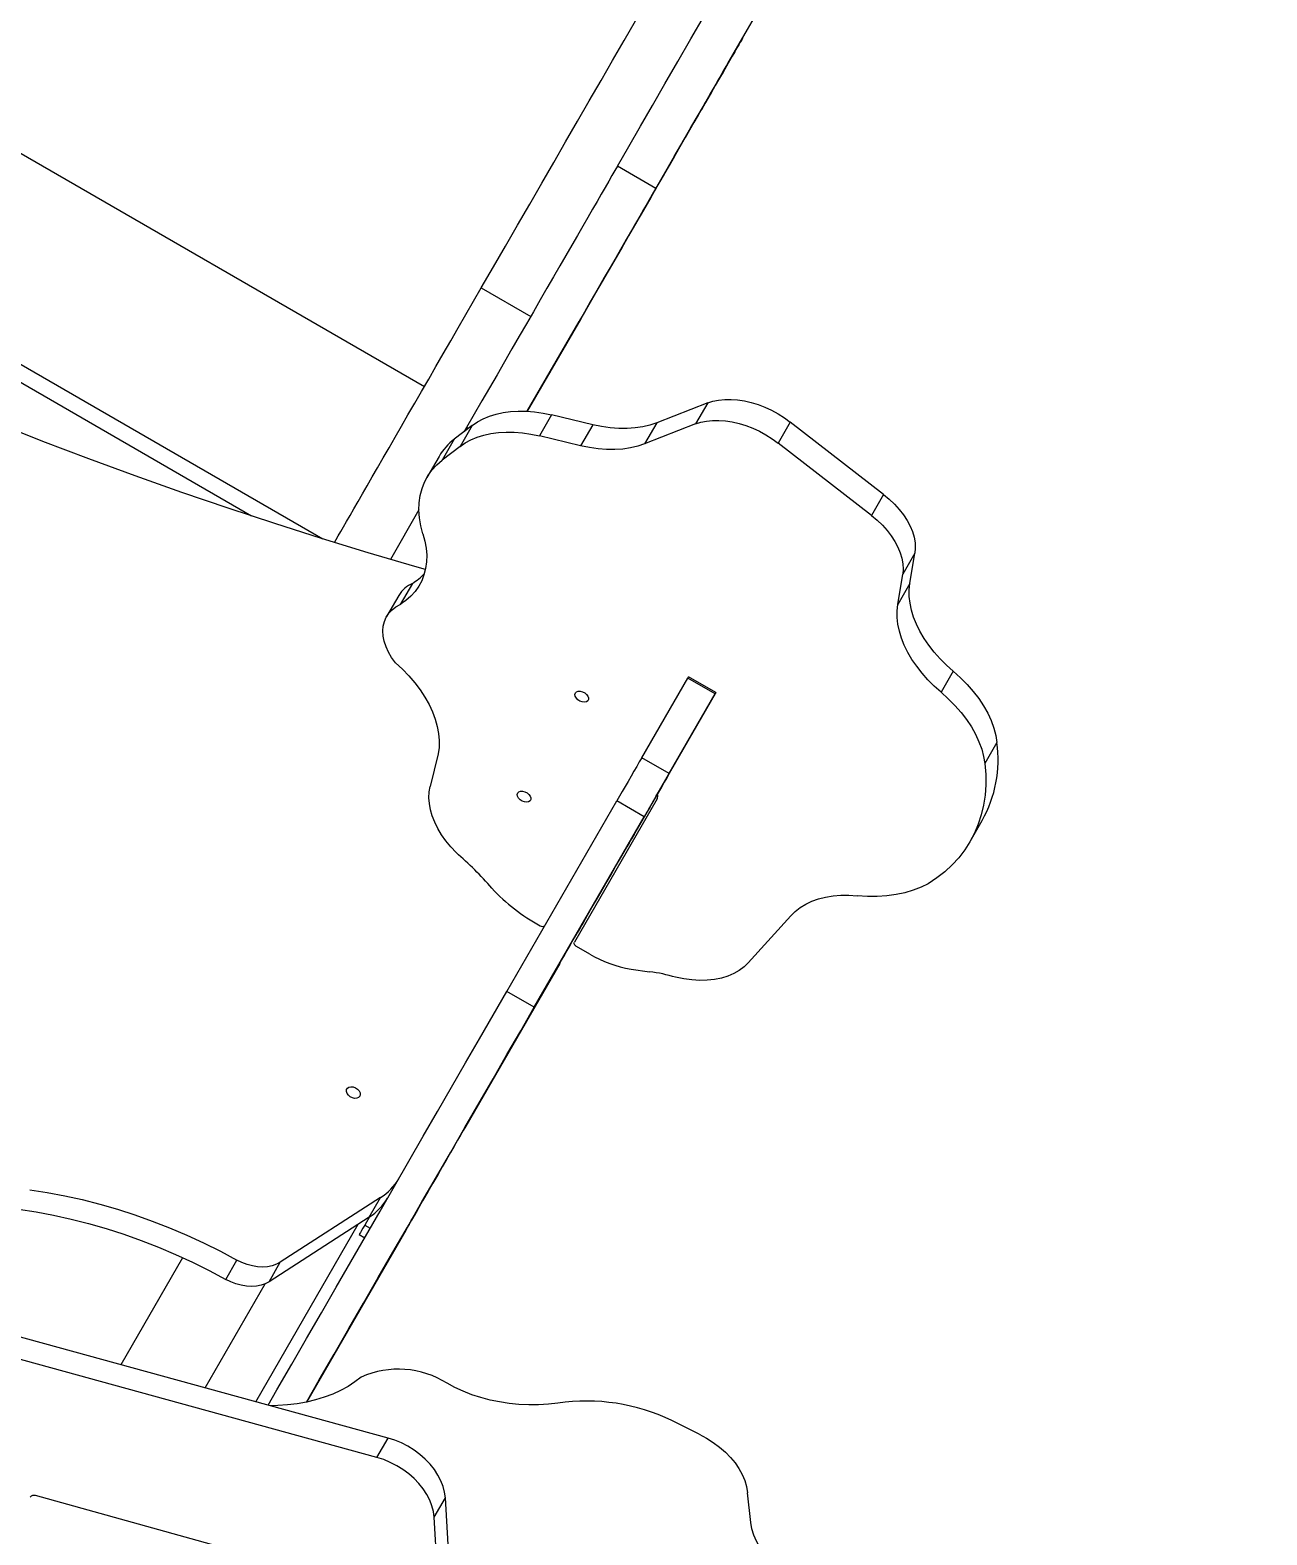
# Model space of a CAD drawing. Header units: millimetres. Extents: x -6006 to 5875, y -6399 to 6717.
# Drawn here: x 2758 to 3343, y 2098 to 2810 of the extents above; entities that cross this region are included whole.
import ezdxf

# ---------------------------------------------------------------- set-up
doc = ezdxf.new("R2010")
doc.units = ezdxf.units.MM
for name, color, linetype in [('DIKOM_ОБЪЕКТ', 7, 'Continuous'), ('DIKOM_РАЗМЕР_ЗОНА', 7, 'Continuous'), ('DIKOM_РАЗМЕР_ОБЪЕКТА', 7, 'Continuous')]:
    doc.layers.add(name, color=color, linetype=linetype)
doc.styles.add('style1', font='arial.ttf', dxfattribs={"width": 0.8})
doc.dimstyles.new('1-50', dxfattribs={"dimtxt": 300, "dimasz": 200, "dimexe": 100, "dimexo": 0, "dimgap": 100, "dimtad": 0, "dimdec": 0, "dimtxsty": 'style1', "dimcen": 0, "dimclrd": 7, "dimclre": 7, "dimadec": 1, "dimazin": 2, "dimtfac": 1, "dimtdec": 0, "dimtmove": 1, "dimatfit": 3, "dimfxl": 0, "dimlwd": 25, "dimlwe": 18, "dimarcsym": 0})

# ---------------------------------------------------------------- blocks, each defined once
blk = doc.blocks.new('*D15')
at = {"layer": 'Defpoints', "color": 0, "transparency": 16777216}
for p in [(-4354.46, 4593.05), (3409.28, 4593.05), (-1328.61, -3571.89)]:
    blk.add_point(p, dxfattribs=at)
at = {"layer": 'DIKOM_РАЗМЕР_ОБЪЕКТА', "color": 7, "lineweight": 18, "transparency": 16777216}
for p, q in [((3409.28, 4593.05), (-4454.46, 4593.05)), ((-1328.61, -3571.89), (-4454.46, -3571.89))]:
    blk.add_line(p, q, dxfattribs=at)
at = {"layer": 'DIKOM_РАЗМЕР_ОБЪЕКТА', "color": 7, "lineweight": 25, "transparency": 16777216}
for p, q in [((-4354.46, 4393.05), (-4354.46, 968.7)), ((-4354.46, -3371.89), (-4354.46, 52.46))]:
    blk.add_line(p, q, dxfattribs=at)
at = {"layer": 'DIKOM_РАЗМЕР_ОБЪЕКТА', "color": 7, "transparency": 16777216}
for points in [[(-4387.8, 4393.05), (-4321.13, 4393.05), (-4354.46, 4593.05)], [(-4387.8, -3371.89), (-4321.13, -3371.89), (-4354.46, -3571.89)]]:
    blk.add_solid(points, dxfattribs=at)
at = {"layer": 'DIKOM_РАЗМЕР_ОБЪЕКТА', "color": 0, "transparency": 16777216, "insert": (-4354.46, 510.58), "char_height": 300, "attachment_point": 5, "rotation": 90, "style": 'style1'}
blk.add_mtext('8150', dxfattribs=at)
blk = doc.blocks.new('*D16')
at = {"layer": 'Defpoints', "color": 0, "transparency": 16777216}
for p in [(3934.59, 4272.92), (-3710.11, -290.96), (3934.59, -4791.62)]:
    blk.add_point(p, dxfattribs=at)
at = {"layer": 'DIKOM_РАЗМЕР_ОБЪЕКТА', "color": 7, "lineweight": 18, "transparency": 16777216}
for p, q in [((3934.59, 4272.92), (3934.59, -4891.62)), ((-3710.11, -290.96), (-3710.11, -4891.62))]:
    blk.add_line(p, q, dxfattribs=at)
at = {"layer": 'DIKOM_РАЗМЕР_ОБЪЕКТА', "color": 7, "lineweight": 25, "transparency": 16777216}
for p, q in [((-3510.11, -4791.62), (-1432.64, -4791.62)), ((3734.59, -4791.62), (-518.7, -4791.62))]:
    blk.add_line(p, q, dxfattribs=at)
at = {"layer": 'DIKOM_РАЗМЕР_ОБЪЕКТА', "color": 7, "transparency": 16777216}
for points in [[(-3510.11, -4758.29), (-3510.11, -4824.96), (-3710.11, -4791.62)], [(3734.59, -4758.29), (3734.59, -4824.96), (3934.59, -4791.62)]]:
    blk.add_solid(points, dxfattribs=at)
at = {"layer": 'DIKOM_РАЗМЕР_ОБЪЕКТА', "color": 0, "transparency": 16777216, "insert": (-975.67, -4791.62), "char_height": 300, "attachment_point": 5, "style": 'style1'}
blk.add_mtext('7650', dxfattribs=at)
blk = doc.blocks.new('*D14')
at = {"layer": 'Defpoints', "color": 0, "transparency": 16777216}
for p in [(3463.26, 6716.57), (-5809.49, -5571.89), (-1350.38, -5571.89)]:
    blk.add_point(p, dxfattribs=at)
at = {"layer": 'DIKOM_РАЗМЕР_ЗОНА', "color": 7, "lineweight": 18, "transparency": 16777216}
for p, q in [((3463.26, 6716.57), (-5909.49, 6716.57)), ((-1350.38, -5571.89), (-5909.49, -5571.89))]:
    blk.add_line(p, q, dxfattribs=at)
at = {"layer": 'DIKOM_РАЗМЕР_ЗОНА', "color": 7, "lineweight": 25, "transparency": 16777216}
for p, q in [((-5809.49, 6516.57), (-5809.49, 1149.14)), ((-5809.49, -5371.89), (-5809.49, 69.36))]:
    blk.add_line(p, q, dxfattribs=at)
at = {"layer": 'DIKOM_РАЗМЕР_ЗОНА', "color": 7, "transparency": 16777216}
for points in [[(-5842.83, 6516.57), (-5776.16, 6516.57), (-5809.49, 6716.57)], [(-5842.83, -5371.89), (-5776.16, -5371.89), (-5809.49, -5571.89)]]:
    blk.add_solid(points, dxfattribs=at)
at = {"layer": 'DIKOM_РАЗМЕР_ЗОНА', "color": 0, "transparency": 16777216, "insert": (-5809.49, 609.25), "char_height": 300, "attachment_point": 5, "rotation": 90, "style": 'style1'}
blk.add_mtext('12300', dxfattribs=at)
blk = doc.blocks.new('*D13')
at = {"layer": 'Defpoints', "color": 0, "transparency": 16777216}
for p in [(5874.9, 4901.57), (-5210.11, -1293.83), (5874.9, -6202.3)]:
    blk.add_point(p, dxfattribs=at)
at = {"layer": 'DIKOM_РАЗМЕР_ЗОНА', "color": 7, "lineweight": 18, "transparency": 16777216}
for p, q in [((5874.9, 4901.57), (5874.9, -6302.3)), ((-5210.11, -1293.83), (-5210.11, -6302.3))]:
    blk.add_line(p, q, dxfattribs=at)
at = {"layer": 'DIKOM_РАЗМЕР_ЗОНА', "color": 7, "lineweight": 25, "transparency": 16777216}
for p, q in [((-5010.11, -6202.3), (160.46, -6202.3)), ((5674.9, -6202.3), (1240.24, -6202.3))]:
    blk.add_line(p, q, dxfattribs=at)
at = {"layer": 'DIKOM_РАЗМЕР_ЗОНА', "color": 7, "transparency": 16777216}
for points in [[(-5010.11, -6168.97), (-5010.11, -6235.64), (-5210.11, -6202.3)], [(5674.9, -6168.97), (5674.9, -6235.64), (5874.9, -6202.3)]]:
    blk.add_solid(points, dxfattribs=at)
at = {"layer": 'DIKOM_РАЗМЕР_ЗОНА', "color": 0, "transparency": 16777216, "insert": (700.35, -6202.3), "char_height": 300, "attachment_point": 5, "style": 'style1'}
blk.add_mtext('11100', dxfattribs=at)

msp = doc.modelspace()

# ---------------------------------------------------------------- linework, layer by layer
at = {"layer": 'DIKOM_ОБЪЕКТ', "color": 7, "linetype": 'Continuous', "lineweight": 15}
for p, q in [((2471.42, 2914.74), (2944.25, 2641.75)), ((2862.35, 2580.45), (2420.58, 2835.5)), ((2428.15, 2839.8), (2896.1, 2569.63)), ((3086.57, 2792.23), (3086.57, 2792.23)), ((3062.51, 2750.56), (3067.59, 2759.36)), ((3066.46, 2757.39), (3066.45, 2757.39)), ((3053.73, 2735.42), (3035.55, 2745.92)), ((2971.17, 2688.37), (2994.53, 2674.89)), ((2992.9, 2630), (3017.46, 2672.54)), ((3018.2, 2673.81), (2992.91, 2630)), ((2992.91, 2630), (3018.2, 2673.8)), ((3018.2, 2673.81), (3018.2, 2673.81)), ((3004.4, 2628.28), (2998.65, 2618.32)), ((3023.89, 2623.62), (3004.4, 2628.28)), ((3078.3, 2633.93), (3054.19, 2624.51)), ((3078.3, 2633.93), (3072.55, 2623.98)), ((2966.83, 2623.34), (2958.39, 2616.81)), ((2966.83, 2623.34), (2961.09, 2613.38)), ((2964.16, 2622.3), (2963.1, 2620.45)), ((2964.92, 2621.86), (2964.16, 2622.3)), ((3023.89, 2623.62), (3018.14, 2613.67)), ((3054.19, 2624.51), (3048.45, 2614.56)), ((3072.55, 2623.98), (3048.45, 2614.56)), ((3117.41, 2624.89), (3111.66, 2614.94)), ((3161.53, 2590.7), (3117.41, 2624.89)), ((2958.39, 2616.81), (2952.64, 2606.86)), ((2961.09, 2613.38), (2952.64, 2606.86)), ((3018.14, 2613.67), (2998.65, 2618.32)), ((3155.79, 2580.75), (3111.66, 2614.94)), ((2951.19, 2608.63), (2945.44, 2598.68)), ((3161.53, 2590.7), (3155.79, 2580.75)), ((2941.66, 2583.32), (2928.15, 2559.93)), ((3176.35, 2562.87), (3170.6, 2552.92)), ((3174, 2548.52), (3176.35, 2562.87)), ((3168.25, 2538.56), (3170.6, 2552.92)), ((2932.1, 2542.87), (2926.36, 2532.92)), ((2938.57, 2548.59), (2932.83, 2538.64)), ((3174, 2548.52), (3168.25, 2538.56)), ((3194.54, 2507), (3188.79, 2497.05)), ((3047.08, 2466.09), (3068.85, 2503.8)), ((3081.84, 2496.3), (3068.85, 2503.8)), ((3082.2, 2496.92), (3069.21, 2504.42)), ((3054.35, 2448.67), (3081.97, 2496.51)), ((3060.07, 2458.59), (3081.84, 2496.3)), ((3215.23, 2473.26), (3209.48, 2463.31)), ((2950.73, 2467.9), (2946.96, 2452.51)), ((3060.07, 2458.59), (3047.08, 2466.09)), ((2983.25, 2355.52), (3035.31, 2445.7)), ((3054.32, 2446.61), (3015.19, 2378.83)), ((3048.3, 2438.2), (3035.31, 2445.7)), ((2996.24, 2348.02), (3048.3, 2438.2)), ((3202.53, 2426.45), (3208.27, 2436.4)), ((3097.54, 2369.05), (3117.6, 2391.31)), ((3022.49, 2373.16), (3016.29, 2376.71)), ((3008.26, 2368.75), (2963.76, 2291.72)), ((3042.02, 2366), (3050.78, 2364.85)), ((2996.24, 2348.02), (2983.25, 2355.52)), ((2923.44, 2257.96), (2875.98, 2227.38)), ((2918.14, 2248.78), (2923.44, 2257.96)), ((2864.4, 2161.41), (2912.89, 2245.4)), ((2918.14, 2248.78), (2870.68, 2218.21)), ((2918.18, 2248.81), (2915.99, 2245.01)), ((2915.99, 2245.01), (2918.58, 2243.52)), ((2935.37, 2242.55), (2888.43, 2161.25)), ((2913.36, 2240.46), (2915.96, 2238.96)), ((2829.79, 2229.56), (2800.55, 2178.92)), ((2850.22, 2219.27), (2855.52, 2228.44)), ((2870.68, 2218.21), (2875.98, 2227.38)), ((2840.43, 2167.99), (2868.86, 2217.24)), ((2927.06, 2144.22), (2677.75, 2212.6)), ((2921.76, 2135.05), (2672.46, 2203.43)), ((3074.22, 2146.09), (3061.29, 2152.56)), ((2921.76, 2135.05), (2927.06, 2144.22)), ((2874.01, 2085.3), (2760.18, 2116.97)), ((2948.84, 2106.78), (2954.14, 2115.96)), ((2956.5, 2076.11), (2954.14, 2115.96)), ((3098.68, 2104.31), (3097.14, 2118.37)), ((2951.2, 2066.94), (2948.84, 2106.78))]:
    msp.add_line(p, q, dxfattribs=at)
at = {"layer": 'DIKOM_ОБЪЕКТ', "color": 7, "linetype": 'Continuous', "lineweight": 15, "flags": 128}
for points in [[(2971.17, 2688.37), (2976.89, 2698.28), (2982.62, 2708.19), (2988.34, 2718.11), (2994.05, 2728), (2999.75, 2737.87), (3005.43, 2747.71), (3011.08, 2757.5), (3016.7, 2767.23), (3022.28, 2776.9), (3027.82, 2786.49), (3033.31, 2795.99), (3038.74, 2805.39), (3044.1, 2814.69), (3049.4, 2823.87), (3054.63, 2832.92), (3059.78, 2841.84), (3064.84, 2850.61), (3069.81, 2859.22), (3074.69, 2867.67), (3079.47, 2875.94), (3084.14, 2884.03), (3088.7, 2891.93), (3093.14, 2899.62)], [(3035.55, 2745.92), (3040.92, 2755.22), (3046.47, 2764.82), (3052.18, 2774.72), (3058.07, 2784.91), (3064.13, 2795.4), (3070.36, 2806.19), (3076.75, 2817.26), (3083.32, 2828.63), (3090.05, 2840.29), (3096.95, 2852.23), (3104.02, 2864.47), (3111.25, 2876.99), (3118.64, 2889.79)], [(3053.73, 2735.42), (3059.11, 2744.72), (3064.65, 2754.32), (3070.37, 2764.22), (3076.26, 2774.41), (3082.32, 2784.9), (3088.54, 2795.69), (3094.94, 2806.76), (3101.51, 2818.13), (3108.24, 2829.79), (3115.14, 2841.73), (3122.2, 2853.97), (3129.44, 2866.49), (3136.83, 2879.29)], [(3061.18, 2748.24), (3063.56, 2752.36), (3066.04, 2756.66), (3068.63, 2761.14), (3071.3, 2765.77), (3074.06, 2770.55), (3076.89, 2775.44), (3079.78, 2780.45), (3082.72, 2785.54), (3085.7, 2790.71), (3088.71, 2795.92), (3091.75, 2801.18), (3094.79, 2806.45), (3097.83, 2811.72)], [(3086.57, 2792.23), (3088.07, 2794.83), (3089.45, 2797.21), (3090.69, 2799.36), (3091.78, 2801.25), (3092.71, 2802.86), (3093.47, 2804.18), (3094.06, 2805.2), (3094.46, 2805.9), (3094.68, 2806.28), (3094.72, 2806.34), (3094.56, 2806.08), (3094.23, 2805.49), (3093.71, 2804.59), (3093.01, 2803.38), (3092.14, 2801.88), (3091.11, 2800.09), (3089.92, 2798.04), (3088.59, 2795.74), (3087.13, 2793.21), (3085.56, 2790.49), (3083.89, 2787.59)], [(3066.46, 2757.39), (3068.2, 2760.41), (3070.01, 2763.55), (3071.88, 2766.78), (3073.78, 2770.06), (3075.69, 2773.38), (3077.61, 2776.7), (3079.5, 2779.99), (3081.37, 2783.21), (3083.18, 2786.35), (3084.92, 2789.36), (3086.57, 2792.23)], [(3083.89, 2787.59), (3081.9, 2784.14), (3079.9, 2780.67), (3077.88, 2777.18), (3075.85, 2773.66), (3073.8, 2770.12), (3071.74, 2766.55), (3069.67, 2762.97), (3067.59, 2759.36)], [(3078.81, 2778.8), (3078.72, 2778.64), (3078.46, 2778.19), (3078.05, 2777.49), (3077.54, 2776.6), (3076.96, 2775.59), (3076.36, 2774.56), (3075.81, 2773.6), (3075.34, 2772.79), (3075.01, 2772.21), (3074.83, 2771.91), (3074.83, 2771.91), (3075.01, 2772.21), (3075.34, 2772.79), (3075.81, 2773.6), (3076.36, 2774.56), (3076.96, 2775.59), (3077.54, 2776.6), (3078.05, 2777.49), (3078.46, 2778.19), (3078.72, 2778.64), (3078.81, 2778.8)], [(3066.46, 2757.39), (3062.36, 2750.3), (3058.19, 2743.07), (3053.94, 2735.7), (3049.62, 2728.23), (3045.24, 2720.64), (3040.81, 2712.97), (3036.34, 2705.23), (3031.84, 2697.43), (3027.31, 2689.58), (3022.76, 2681.7), (3018.2, 2673.81)], [(3062.51, 2750.56), (3057.64, 2742.14), (3052.73, 2733.63), (3047.77, 2725.04), (3042.78, 2716.39), (3037.75, 2707.69), (3032.7, 2698.94), (3027.63, 2690.16), (3022.55, 2681.36), (3017.46, 2672.54)], [(3061.18, 2748.24), (3058, 2742.73), (3054.72, 2737.05), (3051.34, 2731.19), (3047.88, 2725.2), (3044.33, 2719.07), (3040.73, 2712.82), (3037.06, 2706.47), (3033.35, 2700.04), (3029.59, 2693.54), (3025.81, 2686.99), (3022.01, 2680.4), (3018.2, 2673.8)], [(3035.55, 2745.92), (3034.35, 2743.85), (3032.98, 2741.49), (3031.46, 2738.85), (3029.78, 2735.93), (3027.94, 2732.75), (3025.96, 2729.32), (3023.83, 2725.63), (3021.56, 2721.7), (3019.15, 2717.54), (3016.62, 2713.15), (3013.97, 2708.55), (3011.19, 2703.75), (3008.31, 2698.76), (3005.32, 2693.59), (3002.24, 2688.25), (2999.07, 2682.75), (2995.82, 2677.12), (2992.49, 2671.36), (2989.1, 2665.48), (2985.64, 2659.5), (2982.14, 2653.43), (2978.6, 2647.3), (2975.02, 2641.1), (2971.41, 2634.86), (2967.79, 2628.58), (2964.16, 2622.3)], [(3053.73, 2735.42), (3052.53, 2733.35), (3051.17, 2730.99), (3049.65, 2728.35), (3047.96, 2725.43), (3046.13, 2722.25), (3044.14, 2718.82), (3042.01, 2715.13), (3039.74, 2711.2), (3037.34, 2707.04), (3034.81, 2702.65), (3032.15, 2698.05), (3029.38, 2693.25), (3026.5, 2688.26), (3023.51, 2683.09), (3020.43, 2677.75), (3017.26, 2672.25), (3014, 2666.62), (3010.68, 2660.86), (3007.28, 2654.98), (3003.83, 2649), (3000.33, 2642.93), (2996.78, 2636.8), (2993.21, 2630.6), (2992.86, 2630)], [(2944.7, 2555.14), (2939.71, 2556.57), (2917.58, 2563.06), (2895.49, 2569.82), (2873.41, 2576.83), (2851.37, 2584.11), (2829.36, 2591.64), (2807.4, 2599.42), (2785.48, 2607.47), (2763.62, 2615.76), (2741.8, 2624.3), (2720.05, 2633.09), (2698.37, 2642.13), (2676.76, 2651.41), (2655.22, 2660.94), (2633.76, 2670.7), (2612.39, 2680.7), (2591.1, 2690.94), (2569.92, 2701.41)], [(2901.63, 2567.91), (2901.67, 2567.98), (2902.47, 2569.37), (2903.45, 2571.06), (2904.6, 2573.05), (2905.91, 2575.33), (2907.39, 2577.89), (2909.04, 2580.74), (2910.84, 2583.86), (2912.8, 2587.25), (2914.9, 2590.9), (2917.15, 2594.8), (2919.54, 2598.94), (2922.06, 2603.31), (2924.71, 2607.9), (2927.49, 2612.7), (2930.37, 2617.7), (2933.36, 2622.88), (2936.46, 2628.24), (2939.64, 2633.76), (2942.91, 2639.42), (2946.26, 2645.22), (2949.68, 2651.14), (2953.16, 2657.17), (2956.69, 2663.29), (2960.26, 2669.48), (2963.88, 2675.74), (2967.51, 2682.04), (2971.17, 2688.37)], [(3078.3, 2633.93), (3080.8, 2634.75), (3083.49, 2635.3), (3086.36, 2635.6), (3089.36, 2635.63), (3092.47, 2635.4), (3095.66, 2634.91), (3098.89, 2634.16), (3102.13, 2633.17), (3105.36, 2631.93), (3108.53, 2630.47), (3111.61, 2628.8), (3114.59, 2626.93), (3117.41, 2624.89)], [(2966.83, 2623.34), (2969.3, 2625.03), (2972.01, 2626.49), (2974.96, 2627.72), (2978.13, 2628.69), (2981.48, 2629.41), (2985.01, 2629.88), (2988.68, 2630.08), (2992.49, 2630.02), (2996.39, 2629.7), (3000.37, 2629.11), (3004.4, 2628.28)], [(2961.09, 2613.38), (2963.55, 2615.08), (2966.27, 2616.54), (2969.22, 2617.77), (2972.38, 2618.74), (2975.73, 2619.46), (2979.26, 2619.93), (2982.94, 2620.13), (2986.74, 2620.07), (2990.64, 2619.75), (2994.62, 2619.16), (2998.65, 2618.32)], [(3054.19, 2624.51), (3050.98, 2623.43), (3047.55, 2622.62), (3043.93, 2622.09), (3040.14, 2621.83), (3036.22, 2621.86), (3032.18, 2622.17), (3028.06, 2622.76), (3023.89, 2623.62)], [(3072.55, 2623.98), (3075.05, 2624.79), (3077.75, 2625.35), (3080.61, 2625.65), (3083.61, 2625.68), (3086.72, 2625.45), (3089.91, 2624.96), (3093.14, 2624.21), (3096.39, 2623.22), (3099.61, 2621.98), (3102.78, 2620.52), (3105.87, 2618.85), (3108.84, 2616.98), (3111.66, 2614.94)], [(3048.45, 2614.56), (3045.23, 2613.48), (3041.8, 2612.67), (3038.18, 2612.13), (3034.39, 2611.88), (3030.47, 2611.91), (3026.44, 2612.22), (3022.32, 2612.81), (3018.14, 2613.67)], [(2943.55, 2572.04), (2942.55, 2575.83), (2941.92, 2579.56), (2941.66, 2583.21), (2941.78, 2586.76), (2942.26, 2590.17), (2943.11, 2593.44), (2944.33, 2596.53), (2945.9, 2599.44), (2947.82, 2602.14), (2950.07, 2604.62), (2952.64, 2606.86)], [(3161.53, 2590.7), (3164.23, 2588.46), (3166.71, 2586.08), (3168.97, 2583.6), (3170.96, 2581.02), (3172.68, 2578.39), (3174.1, 2575.72), (3175.2, 2573.05), (3175.99, 2570.4), (3176.44, 2567.8), (3176.56, 2565.28), (3176.35, 2562.87)], [(3155.79, 2580.75), (3158.48, 2578.51), (3160.97, 2576.13), (3163.22, 2573.65), (3165.21, 2571.07), (3166.93, 2568.44), (3168.35, 2565.77), (3169.46, 2563.1), (3170.24, 2560.45), (3170.7, 2557.85), (3170.82, 2555.33), (3170.6, 2552.92)], [(2943.55, 2572.04), (2944.47, 2568.6), (2945.06, 2565.21), (2945.31, 2561.9), (2945.22, 2558.69), (2944.8, 2555.59), (2944.03, 2552.62), (2942.94, 2549.81), (2941.53, 2547.18), (2939.79, 2544.72), (2937.76, 2542.47), (2935.43, 2540.44), (2932.83, 2538.64)], [(3194.54, 2507), (3191.3, 2509.9), (3188.28, 2512.93), (3185.5, 2516.06), (3182.98, 2519.28), (3180.73, 2522.56), (3178.77, 2525.89), (3177.12, 2529.23), (3175.78, 2532.58), (3174.76, 2535.9), (3174.06, 2539.17), (3173.71, 2542.38), (3173.69, 2545.5), (3174, 2548.52)], [(2930.5, 2511.04), (2928.71, 2513.54), (2927.23, 2516.08), (2926.06, 2518.63), (2925.22, 2521.18), (2924.72, 2523.67), (2924.57, 2526.09), (2924.76, 2528.41), (2925.31, 2530.59), (2926.19, 2532.61), (2927.39, 2534.45), (2928.92, 2536.08), (2930.74, 2537.48), (2932.83, 2538.64)], [(3188.79, 2497.05), (3185.55, 2499.95), (3182.53, 2502.98), (3179.75, 2506.11), (3177.23, 2509.33), (3174.99, 2512.61), (3173.03, 2515.93), (3171.37, 2519.28), (3170.03, 2522.63), (3169.01, 2525.95), (3168.32, 2529.22), (3167.96, 2532.43), (3167.94, 2535.55), (3168.25, 2538.56)], [(2930.5, 2511.04), (2933.8, 2507.99), (2936.87, 2504.82), (2939.68, 2501.54), (2942.23, 2498.17), (2944.48, 2494.75), (2946.43, 2491.29), (2948.06, 2487.81), (2949.36, 2484.34), (2950.33, 2480.9), (2950.95, 2477.51), (2951.22, 2474.2), (2951.15, 2470.99), (2950.73, 2467.9)], [(3194.54, 2507), (3197.93, 2503.96), (3201.08, 2500.78), (3203.96, 2497.48), (3206.56, 2494.09), (3208.85, 2490.64), (3210.82, 2487.14), (3212.45, 2483.63), (3213.74, 2480.13), (3214.67, 2476.67), (3215.23, 2473.26)], [(3015.7, 2496.74), (3016.23, 2497.27), (3017.03, 2497.56), (3018.02, 2497.57), (3019.08, 2497.3), (3020.11, 2496.78), (3020.98, 2496.07), (3021.62, 2495.23), (3021.94, 2494.37), (3021.91, 2493.58), (3021.54, 2492.94), (3020.87, 2492.52), (3019.96, 2492.37), (3018.92, 2492.5), (3017.86, 2492.9), (3016.9, 2493.53), (3016.14, 2494.31), (3015.65, 2495.17), (3015.5, 2496.01), (3015.7, 2496.74)], [(3081.97, 2496.51), (3082.08, 2496.71), (3082.16, 2496.84), (3082.2, 2496.91), (3082.2, 2496.91), (3082.16, 2496.85), (3082.09, 2496.72), (3081.98, 2496.54), (3081.84, 2496.3)], [(3188.79, 2497.05), (3192.18, 2494.01), (3195.33, 2490.83), (3198.22, 2487.53), (3200.81, 2484.14), (3203.1, 2480.69), (3205.07, 2477.19), (3206.71, 2473.68), (3207.99, 2470.18), (3208.92, 2466.72), (3209.48, 2463.31)], [(3047.08, 2466.09), (3045.94, 2464.12), (3044.71, 2461.98), (3043.39, 2459.7), (3042.02, 2457.33), (3040.62, 2454.91), (3039.22, 2452.49), (3037.85, 2450.11), (3036.54, 2447.84), (3035.31, 2445.7)], [(3209.48, 2463.31), (3209.88, 2458.23), (3209.91, 2453.25), (3209.57, 2448.39), (3208.87, 2443.66), (3207.8, 2439.07), (3206.37, 2434.64), (3204.59, 2430.39), (3202.45, 2426.32), (3199.97, 2422.45), (3197.16, 2418.79), (3194.02, 2415.36), (3190.56, 2412.15), (3186.79, 2409.2), (3182.73, 2406.49)], [(3060.07, 2458.59), (3058.93, 2456.62), (3057.7, 2454.48), (3056.38, 2452.2), (3055.01, 2449.83), (3053.61, 2447.41), (3052.21, 2444.99), (3050.85, 2442.61), (3049.53, 2440.34), (3048.3, 2438.2)], [(2959.26, 2421.2), (2956.71, 2423.94), (2954.41, 2426.77), (2952.36, 2429.67), (2950.6, 2432.61), (2949.13, 2435.58), (2947.96, 2438.54), (2947.11, 2441.48), (2946.59, 2444.37), (2946.38, 2447.19), (2946.51, 2449.91), (2946.96, 2452.51)], [(2988.39, 2449.42), (2988.92, 2449.95), (2989.72, 2450.24), (2990.7, 2450.25), (2991.77, 2449.99), (2992.79, 2449.46), (2993.67, 2448.75), (2994.3, 2447.91), (2994.62, 2447.05), (2994.6, 2446.26), (2994.23, 2445.62), (2993.55, 2445.2), (2992.65, 2445.05), (2991.61, 2445.18), (2990.55, 2445.58), (2989.59, 2446.21), (2988.82, 2446.99), (2988.34, 2447.85), (2988.19, 2448.69), (2988.39, 2449.42)], [(3008.26, 2368.75), (3009.14, 2370.28), (3010.18, 2372.08), (3011.38, 2374.17), (3012.74, 2376.51), (3014.23, 2379.1), (3015.86, 2381.92), (3017.61, 2384.96), (3019.48, 2388.19), (3021.45, 2391.6), (3023.51, 2395.16), (3025.64, 2398.86), (3027.84, 2402.67), (3030.1, 2406.58), (3032.39, 2410.55), (3034.7, 2414.56), (3037.03, 2418.59), (3039.35, 2422.61), (3041.66, 2426.6), (3043.93, 2430.54), (3046.16, 2434.4), (3048.33, 2438.16), (3050.43, 2441.79), (3052.44, 2445.28), (3054.36, 2448.61), (3054.53, 2448.9)], [(3054.35, 2448.67), (3054.02, 2448.1), (3053.79, 2447.7), (3053.67, 2447.49), (3053.66, 2447.48), (3053.77, 2447.66), (3053.99, 2448.04), (3054.31, 2448.6), (3054.52, 2448.96)], [(3043.53, 2429.87), (3043.44, 2429.72), (3043.18, 2429.27), (3042.77, 2428.57), (3042.26, 2427.67), (3041.68, 2426.67), (3041.08, 2425.64), (3040.53, 2424.67), (3040.06, 2423.87), (3039.73, 2423.29), (3039.55, 2422.98), (3039.55, 2422.98), (3039.73, 2423.29), (3040.06, 2423.87), (3040.53, 2424.67), (3041.08, 2425.64), (3041.68, 2426.66), (3042.26, 2427.67), (3042.78, 2428.57), (3043.18, 2429.27), (3043.44, 2429.72), (3043.53, 2429.87)], [(3043.54, 2429.86), (3043.45, 2429.71), (3043.19, 2429.26), (3042.78, 2428.56), (3042.27, 2427.67), (3041.69, 2426.66), (3041.09, 2425.63), (3040.54, 2424.67), (3040.07, 2423.86), (3039.74, 2423.28), (3039.56, 2422.98), (3039.56, 2422.98), (3039.74, 2423.28), (3040.07, 2423.86), (3040.54, 2424.67), (3041.09, 2425.63), (3041.69, 2426.66), (3042.27, 2427.67), (3042.78, 2428.56), (3043.19, 2429.26), (3043.45, 2429.71), (3043.54, 2429.86)], [(3182.73, 2406.49), (3179.27, 2404.79), (3175.55, 2403.36), (3171.6, 2402.21), (3167.44, 2401.34), (3163.09, 2400.77), (3158.57, 2400.48), (3153.9, 2400.5), (3149.11, 2400.8)], [(3117.6, 2391.31), (3119.7, 2393.37), (3122.08, 2395.21), (3124.73, 2396.81), (3127.63, 2398.17), (3130.77, 2399.28), (3134.11, 2400.12), (3137.64, 2400.7), (3141.33, 2401.01), (3145.16, 2401.04), (3149.11, 2400.8)], [(3019.54, 2388.34), (3019.44, 2388.17), (3019.17, 2387.7), (3018.74, 2386.96), (3018.22, 2386.05), (3017.64, 2385.06), (3017.08, 2384.09), (3016.6, 2383.25), (3016.25, 2382.64), (3016.06, 2382.32), (3016.06, 2382.32), (3016.25, 2382.64), (3016.6, 2383.25), (3017.08, 2384.09), (3017.64, 2385.06), (3018.22, 2386.05), (3018.74, 2386.96), (3019.17, 2387.7), (3019.44, 2388.17), (3019.54, 2388.34)], [(3016.29, 2376.71), (3015.96, 2376.93), (3015.67, 2377.18), (3015.43, 2377.45), (3015.25, 2377.74), (3015.13, 2378.04), (3015.08, 2378.33), (3015.1, 2378.59), (3015.19, 2378.83)], [(3097.54, 2369.05), (3095.54, 2367.12), (3093.25, 2365.43), (3090.68, 2363.98), (3087.86, 2362.79), (3084.81, 2361.87), (3081.55, 2361.22), (3078.12, 2360.85), (3074.53, 2360.77), (3070.81, 2360.98), (3067.01, 2361.46), (3063.14, 2362.23)], [(2870.25, 2159.81), (2874.46, 2167.09), (2881.47, 2179.23), (2888.48, 2191.37), (2895.47, 2203.48), (2902.45, 2215.56), (2909.4, 2227.61), (2916.33, 2239.61), (2923.23, 2251.56), (2930.09, 2263.45), (2936.92, 2275.27), (2943.7, 2287.02), (2950.43, 2298.68), (2957.12, 2310.26), (2963.74, 2321.74), (2970.31, 2333.11), (2976.81, 2344.37), (2983.25, 2355.52)], [(2888.41, 2161.24), (2894.46, 2171.73), (2901.47, 2183.87), (2908.46, 2195.98), (2915.44, 2208.06), (2922.39, 2220.11), (2929.32, 2232.11), (2936.22, 2244.06), (2943.08, 2255.95), (2949.91, 2267.77), (2956.69, 2279.52), (2963.42, 2291.18), (2970.11, 2302.76), (2976.73, 2314.24), (2983.3, 2325.61), (2989.8, 2336.87), (2996.24, 2348.02)], [(2913.64, 2305.94), (2913.07, 2305.34), (2912.24, 2304.99), (2911.22, 2304.94), (2910.15, 2305.18), (2909.12, 2305.7), (2908.25, 2306.43), (2907.64, 2307.3), (2907.35, 2308.21), (2907.41, 2309.06), (2907.82, 2309.77), (2908.53, 2310.25), (2909.46, 2310.45), (2910.52, 2310.36), (2911.59, 2309.97), (2912.55, 2309.34), (2913.3, 2308.53), (2913.76, 2307.63), (2913.87, 2306.73), (2913.64, 2305.94)], [(2963.76, 2291.72), (2962.65, 2289.8), (2961.38, 2287.59), (2959.94, 2285.1), (2958.34, 2282.34), (2956.6, 2279.32), (2954.72, 2276.06), (2952.69, 2272.55), (2950.54, 2268.83), (2948.27, 2264.89), (2945.88, 2260.75), (2943.39, 2256.43), (2940.8, 2251.95), (2938.12, 2247.32), (2935.37, 2242.55)], [(2757.46, 2261.71), (2765.72, 2260.43), (2774.01, 2258.86), (2782.31, 2257.01), (2790.62, 2254.89), (2798.91, 2252.49), (2807.19, 2249.82), (2815.42, 2246.89), (2823.6, 2243.7), (2831.71, 2240.25), (2839.75, 2236.55), (2847.69, 2232.62), (2855.52, 2228.44)], [(2752.17, 2252.54), (2760.42, 2251.25), (2768.71, 2249.69), (2777.01, 2247.84), (2785.32, 2245.71), (2793.62, 2243.32), (2801.89, 2240.65), (2810.12, 2237.72), (2818.3, 2234.52), (2826.42, 2231.08), (2834.45, 2227.38), (2842.39, 2223.44), (2850.22, 2219.27)], [(2939.88, 2250.39), (2939.78, 2250.22), (2939.51, 2249.75), (2939.08, 2249.01), (2938.56, 2248.1), (2937.98, 2247.1), (2937.42, 2246.14), (2936.94, 2245.3), (2936.59, 2244.69), (2936.4, 2244.36), (2936.4, 2244.36), (2936.59, 2244.69), (2936.94, 2245.3), (2937.42, 2246.14), (2937.98, 2247.1), (2938.56, 2248.1), (2939.08, 2249.01), (2939.51, 2249.75), (2939.78, 2250.22), (2939.88, 2250.39)], [(2915.99, 2245.01), (2915.15, 2243.56), (2914.46, 2242.36), (2913.93, 2241.44), (2913.57, 2240.81), (2913.38, 2240.5), (2913.36, 2240.46)], [(2875.98, 2227.38), (2874.19, 2226.43), (2872.19, 2225.73), (2870.02, 2225.31), (2867.7, 2225.15), (2865.29, 2225.28), (2862.82, 2225.68), (2860.34, 2226.35), (2857.89, 2227.28), (2855.52, 2228.44)], [(2870.68, 2218.21), (2868.89, 2217.26), (2866.9, 2216.56), (2864.72, 2216.13), (2862.41, 2215.98), (2860, 2216.1), (2857.53, 2216.5), (2855.05, 2217.17), (2852.6, 2218.1), (2850.22, 2219.27)], [(2914.36, 2173.06), (2911.37, 2170.78), (2908.1, 2168.67), (2904.58, 2166.76), (2900.82, 2165.05), (2896.85, 2163.55), (2892.7, 2162.28), (2888.39, 2161.24), (2883.96, 2160.44), (2879.43, 2159.89), (2874.83, 2159.59), (2871.28, 2159.52)], [(3007.45, 2160.78), (3002.9, 2160.26), (2998.29, 2159.98), (2993.64, 2159.94), (2988.98, 2160.15), (2984.36, 2160.6), (2979.78, 2161.29), (2975.28, 2162.22), (2970.9, 2163.37), (2966.65, 2164.75), (2962.56, 2166.34), (2958.66, 2168.13), (2954.97, 2170.12)], [(2954.14, 2115.96), (2953.8, 2118.62), (2953.1, 2121.33), (2952.04, 2124.04), (2950.65, 2126.73), (2948.93, 2129.35), (2946.92, 2131.87), (2944.63, 2134.25), (2942.1, 2136.48), (2939.36, 2138.51), (2936.45, 2140.32), (2933.4, 2141.89), (2930.26, 2143.2), (2927.06, 2144.22)], [(3074.22, 2146.09), (3077.69, 2144.21), (3080.94, 2142.16), (3083.94, 2139.94), (3086.67, 2137.59), (3089.12, 2135.1), (3091.27, 2132.49), (3093.11, 2129.79), (3094.63, 2127.01), (3095.81, 2124.17), (3096.65, 2121.28), (3097.14, 2118.37)], [(2948.84, 2106.78), (2948.5, 2109.45), (2947.8, 2112.16), (2946.75, 2114.87), (2945.35, 2117.55), (2943.64, 2120.17), (2941.62, 2122.69), (2939.33, 2125.08), (2936.8, 2127.3), (2934.06, 2129.34), (2931.15, 2131.15), (2928.1, 2132.72), (2924.96, 2134.02), (2921.76, 2135.05)], [(3112.72, 2082.09), (3109.81, 2084.49), (3107.2, 2087.04), (3104.91, 2089.72), (3102.95, 2092.5), (3101.34, 2095.37), (3100.08, 2098.31), (3099.19, 2101.3), (3098.68, 2104.31)]]:
    msp.add_lwpolyline(points, dxfattribs=at)
at = {"layer": 'DIKOM_ОБЪЕКТ', "color": 7, "linetype": 'Continuous', "lineweight": 15}
for centre, radius, start, end in [((2975.5, 2594.51), 28.11, 127.48844, 149.84257), ((2924.33, 2571.98), 27.38, 301.33706, 316.48156), ((2944.3, 2535.6), 14.2, 113.78003, 149.20151), ((2798.06, 2660.74), 312.98, 329.90519, 330.03601), ((3156.28, 2465.3), 59.48, 330.93302, 7.69197), ((3051.68, 2448.02), 2.99, 331.9634, 18.30019), ((2854.49, 2299.25), 160.77, 40.82345, 49.33045), ((3040.86, 2464.17), 88.12, 222.74976, 241.6379), ((3000.09, 2388.08), 1.81, 233.03454, 308.87801), ((3053.57, 2427.73), 62.8, 240.33526, 259.40298), ((3040.59, 2286.2), 79.3, 73.47941, 82.61449), ((2909.31, 2280.27), 26.4, 302.34189, 329.67855), ((2904.02, 2271.09), 26.4, 302.34085, 329.67959), ((2931.94, 2133.99), 42.84, 57.48681, 114.23153), ((3020.86, 2068.07), 93.67, 64.42555, 98.22942), ((2759.39, 2114.78), 2.33, 70.2685, 140.53002)]:
    msp.add_arc(centre, radius, start, end, dxfattribs=at)

# ---------------------------------------------------------------- dimensions: what is measured, and where the dimension line sits
at = {"layer": 'DIKOM_РАЗМЕР_ЗОНА'}
dim = msp.add_linear_dim(base=(-5809.49, -5571.89), p1=(3463.26, 6716.57), p2=(-1350.38, -5571.89), angle=90, text='12300', dimstyle='1-50', override={"dimscale": 1, "dimtix": 0, "dimtofl": 1, "dimtmove": 1, "dimatfit": 3}, dxfattribs=at)
dim.commit()
dim.dimension.update_dxf_attribs({"geometry": '*D14', "text_midpoint": (-5809.49, 609.25), "dimtype": 160})
dim = msp.add_linear_dim(base=(5874.9, -6202.3), p1=(-5210.11, -1293.83), p2=(5874.9, 4901.57), text='11100', dimstyle='1-50', override={"dimscale": 1, "dimtix": 0, "dimtofl": 1, "dimtmove": 1, "dimatfit": 3}, dxfattribs=at)
dim.commit()
dim.dimension.update_dxf_attribs({"geometry": '*D13', "text_midpoint": (700.35, -6202.3), "dimtype": 160})
at = {"layer": 'DIKOM_РАЗМЕР_ОБЪЕКТА'}
dim = msp.add_linear_dim(base=(-4354.46, 4593.05), p1=(-1328.61, -3571.89), p2=(3409.28, 4593.05), angle=90, text='8150', dimstyle='1-50', override={"dimscale": 1, "dimtix": 0, "dimtofl": 1, "dimtmove": 1, "dimatfit": 3}, dxfattribs=at)
dim.commit()
dim.dimension.update_dxf_attribs({"geometry": '*D15', "text_midpoint": (-4354.46, 510.58)})
dim = msp.add_linear_dim(base=(3934.59, -4791.62), p1=(-3710.11, -290.96), p2=(3934.59, 4272.92), text='7650', dimstyle='1-50', override={"dimscale": 1, "dimtix": 0, "dimtofl": 1, "dimtmove": 1, "dimatfit": 3}, dxfattribs=at)
dim.commit()
dim.dimension.update_dxf_attribs({"geometry": '*D16', "text_midpoint": (-975.67, -4791.62), "dimtype": 160})

doc.saveas('drawing.dxf')
